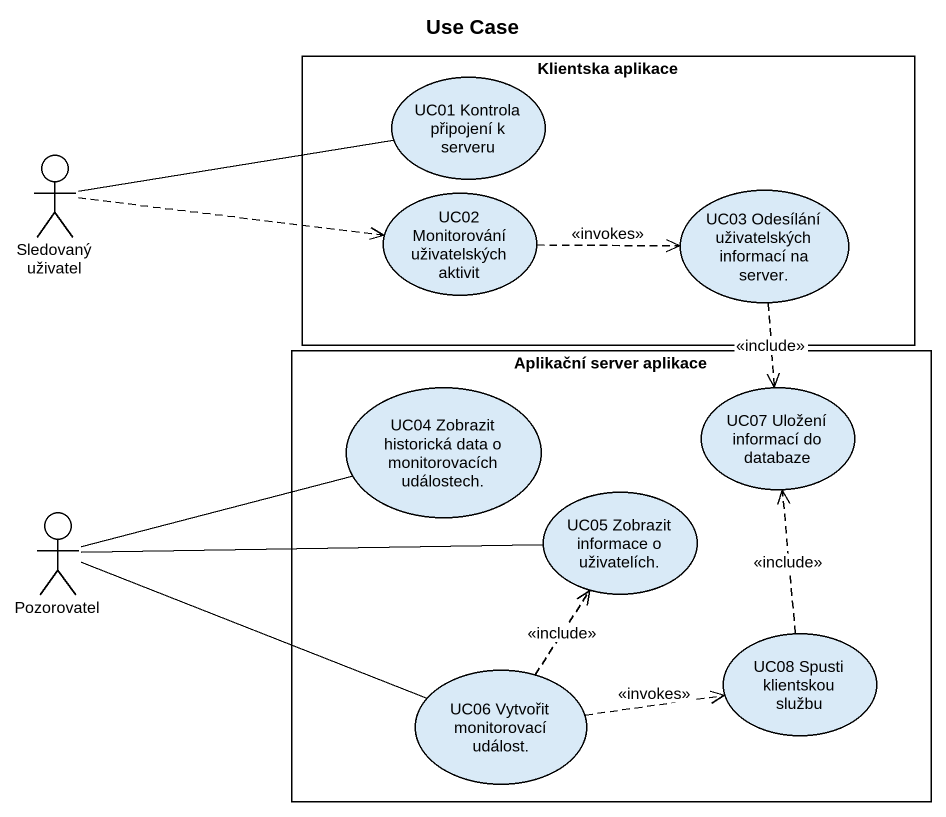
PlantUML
@startuml
title Use Case
rectangle "Klientska aplikace" as Klientska_aplikace {
  usecase "UC01 Kontrola připojení k serveru" as UC01_Kontrola_připojení_k
  usecase "UC02 Monitorování uživatelských aktivit" as UC02_Monitorování
  usecase "UC03 Odesílání uživatelských informací na server." as UC03_Odesílání
}
actor "Sledovaný uživatel" as Sledovaný_uživatel
rectangle "Aplikační server aplikace" as Aplikační_server_aplikace {
  usecase "UC04 Zobrazit historická data o monitorovacích událostech." as UC04_Zobrazit_historická
  usecase "UC07 Uložení informací do databaze" as UC07_Uložení_informací_do
  usecase "UC05 Zobrazit informace o uživatelích." as UC05_Zobrazit_informace_o
  usecase "UC06 Vytvořit monitorovací událost." as UC06_Vytvořit_monitorovací
  usecase "UC08 Spusti klientskou službu" as UC08_Spusti_klientskou
}
actor Pozorovatel
Sledovaný_uživatel -right- UC01_Kontrola_připojení_k
Sledovaný_uživatel .right.> UC02_Monitorování
UC02_Monitorování .right.> UC03_Odesílání : <<invokes>>
UC03_Odesílání ..> UC07_Uložení_informací_do : <<include>>
Pozorovatel -right- UC04_Zobrazit_historická
Pozorovatel -right- UC05_Zobrazit_informace_o
Pozorovatel -right- UC06_Vytvořit_monitorovací
UC06_Vytvořit_monitorovací .up.> UC05_Zobrazit_informace_o : <<include>>
UC06_Vytvořit_monitorovací .right.> UC08_Spusti_klientskou : <<invokes>>
UC08_Spusti_klientskou .up.> UC07_Uložení_informací_do : <<include>>
@enduml
